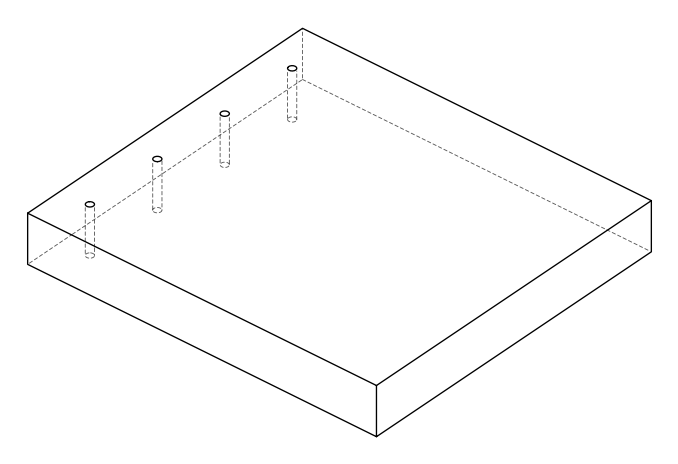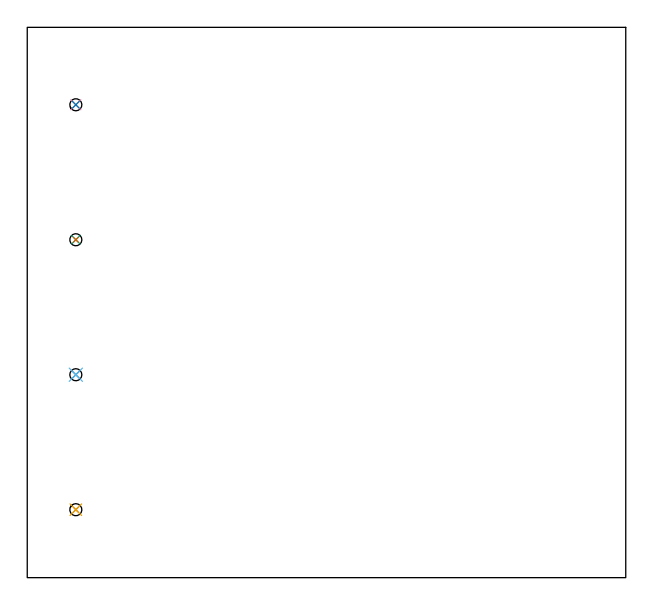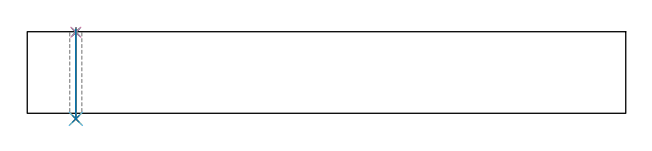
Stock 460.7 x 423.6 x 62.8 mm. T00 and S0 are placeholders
(PLAN: 8 operations, 1 tool changes, 1.2 min)
(1 SPOT_DRILL | STEP1HOLE | NXT0321_9005460120000 | 0.03 min | 0 mm3)
(2 SPOT_DRILL_1 | STEP1HOLE_1 | NXT0321_9005460120000 | 0.03 min | 1 mm3)
(3 SPOT_DRILL_2 | STEP1HOLE_2 | NXT0321_9005460120000 | 0.03 min | 1 mm3)
(4 SPOT_DRILL_3 | STEP1HOLE_3 | NXT0321_9005460120000 | 0.03 min | 2 mm3)
(5 DRILL_THROUGH_HOLE_INTO_CENTER | STEP1HOLE | UGT0301_208 | 0.28 min | 4235 mm3)
(6 DRILL_THROUGH_HOLE_INTO_CENTER_1 | STEP1HOLE_1 | UGT0301_208 | 0.28 min | 4235 mm3)
(7 DRILL_THROUGH_HOLE_INTO_CENTER_2 | STEP1HOLE_2 | UGT0301_208 | 0.28 min | 4234 mm3)
(8 DRILL_THROUGH_HOLE_INTO_CENTER_3 | STEP1HOLE_3 | UGT0301_208 | 0.28 min | 4238 mm3)
(TOOL NXT0321_9005460120000 | NC Spot Drill, 142deg, 12mm, Carbide, Uncoated | D12 PA142 FL30 Z2)
(TOOL UGT0301_208 | Twist Drill 9.3 mm | D9.3 PA118 FL78 Z2)
(OP 1 SPOT_DRILL)
G17 G21 G94 G90
T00 M6
G54
G17 G0 G90 X37.4 Y52.3 S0 M3
G43 Z72.8 H0
G94 G81 G98 Z62.4 F250. R65.8
G80
M5
M2
(OP 2 SPOT_DRILL_1)
G17 G21 G94 G90
T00 M6
G54
G17 G0 G90 X37.4 Y156.2 S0 M3
G43 Z72.8 H0
G94 G81 G98 Z62.4 F250. R65.8
G80
M5
M2
(OP 3 SPOT_DRILL_2)
G17 G21 G94 G90
T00 M6
G54
G17 G0 G90 X37.4 Y260.1 S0 M3
G43 Z72.8 H0
G94 G81 G98 Z62.4 F250. R65.8
G80
M5
M2
(OP 4 SPOT_DRILL_3)
G17 G21 G94 G90
T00 M6
G54
G17 G0 G90 X37.4 Y364. S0 M3
G43 Z72.8 H0
G94 G81 G98 Z62.4 F250. R65.8
G80
M5
M2
(OP 5 DRILL_THROUGH_HOLE_INTO_CENTER)
G17 G21 G94 G90
T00 M6
G54
G17 G0 G90 X37.4 Y52.3 S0 M3
G43 Z72.8 H0
G94 G73 G98 Z-4.294 F250. Q8.387 R64.8
G80
M5
M2
(OP 6 DRILL_THROUGH_HOLE_INTO_CENTER_1)
G17 G21 G94 G90
T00 M6
G54
G17 G0 G90 X37.4 Y156.2 S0 M3
G43 Z72.8 H0
G94 G73 G98 Z-4.294 F250. Q8.387 R64.8
G80
M5
M2
(OP 7 DRILL_THROUGH_HOLE_INTO_CENTER_2)
G17 G21 G94 G90
T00 M6
G54
G17 G0 G90 X37.4 Y260.1 S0 M3
G43 Z72.8 H0
G94 G73 G98 Z-4.294 F250. Q8.387 R64.8
G80
M5
M2
(OP 8 DRILL_THROUGH_HOLE_INTO_CENTER_3)
G17 G21 G94 G90
T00 M6
G54
G17 G0 G90 X37.4 Y364. S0 M3
G43 Z72.8 H0
G94 G73 G98 Z-4.294 F250. Q8.387 R64.8
G80
M5
M2
